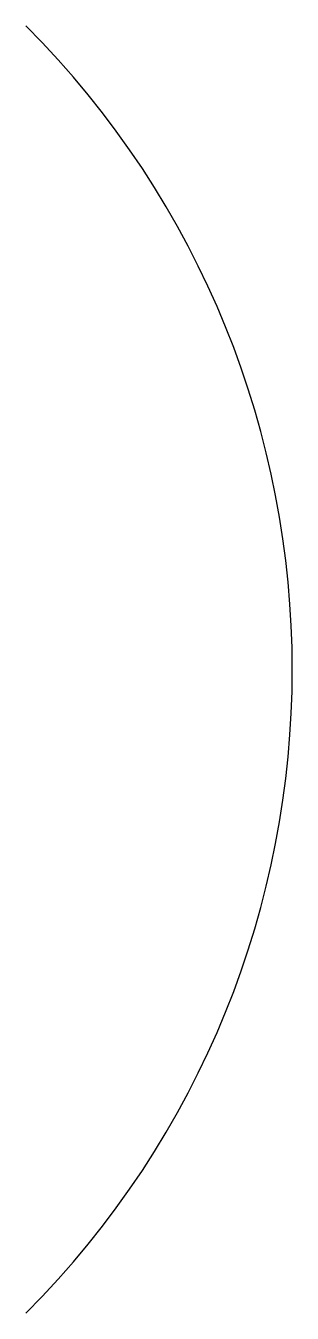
# Model space of a CAD drawing. Extents: x -0.87 to -0.29, y -1.41 to 1.41.
import ezdxf

# ---------------------------------------------------------------- set-up
doc = ezdxf.new("R2010")
doc.units = 0
doc.header["$LTSCALE"] = 48
doc.header["$MEASUREMENT"] = 0
doc.layers.get('0').update_dxf_attribs({"linetype": 'CONTINUOUS'})

msp = doc.modelspace()

# ---------------------------------------------------------------- linework, layer by layer
msp.add_arc((-2.2875, 0), 2, 315, 45)

doc.saveas('drawing.dxf')
